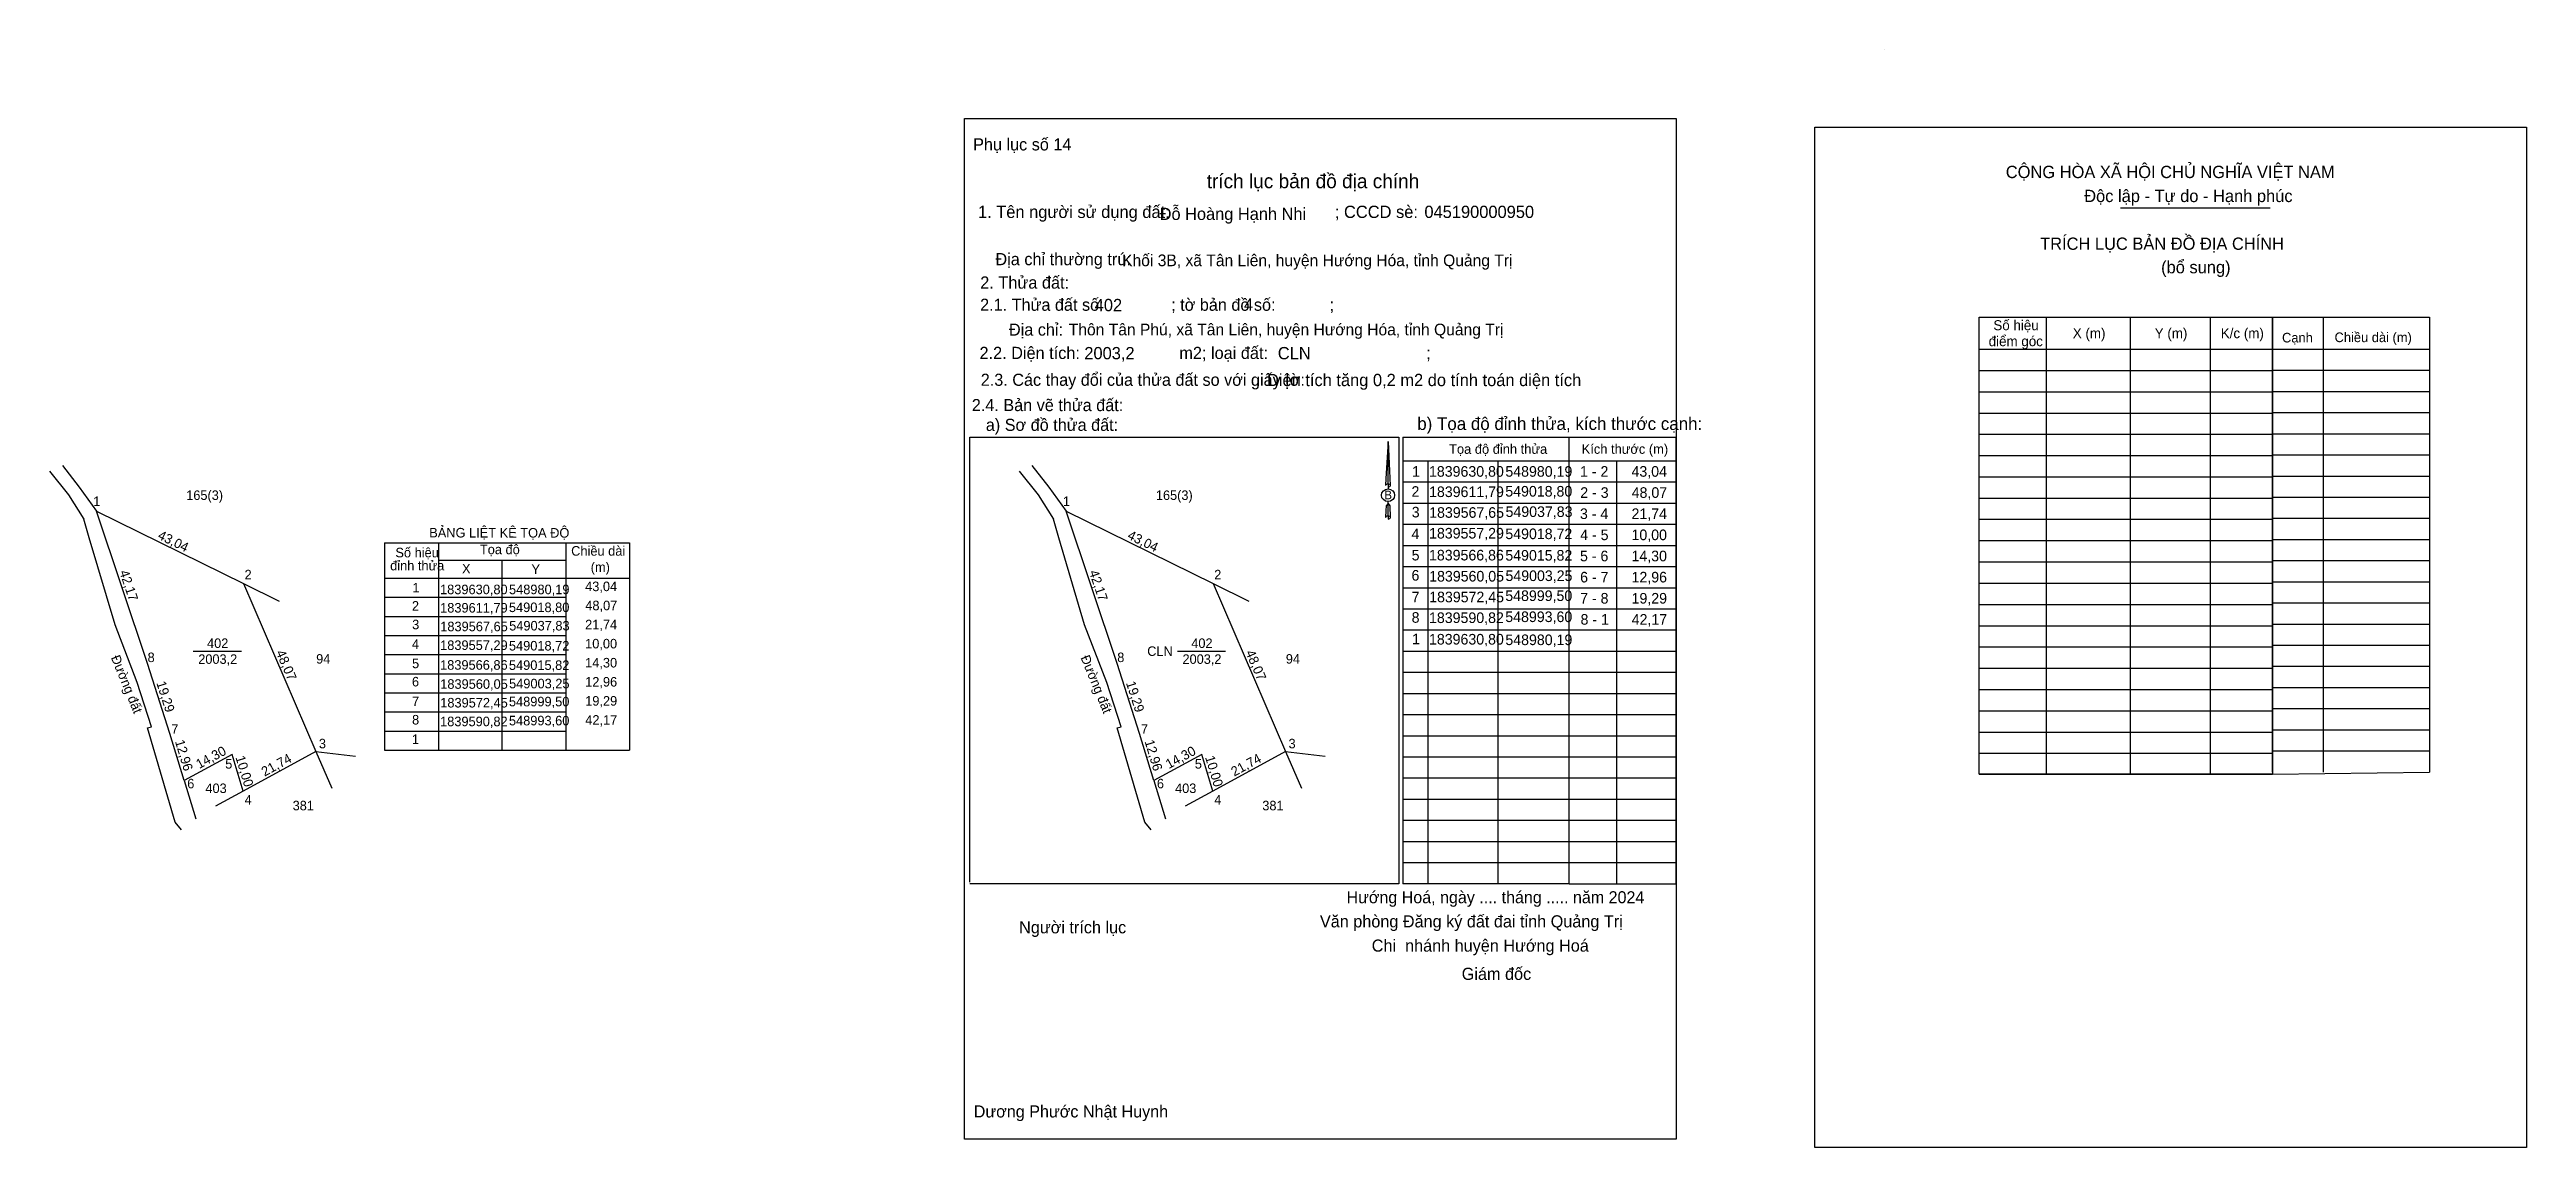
# Model space of a CAD drawing. Extents: x 548713 to 549364, y 1839464 to 1839752.
import ezdxf

# ---------------------------------------------------------------- set-up
doc = ezdxf.new("R2010")
doc.units = 0
for name, color, linetype in [('Level 1', 7, 'Continuous'), ('Level 10', 7, 'Continuous'), ('Level 13', 7, 'Continuous'), ('Level 23', 7, 'Continuous'), ('Level 27', 7, 'Continuous'), ('Level 3', 7, 'Continuous'), ('Level 36', 7, 'Continuous'), ('Level 40', 7, 'Continuous'), ('Level 42', 7, 'Continuous'), ('Level 49', 7, 'Continuous'), ('Level 5', 7, 'Continuous'), ('Level 52', 7, 'Continuous'), ('Level 53', 7, 'Continuous'), ('Level 6', 7, 'Continuous'), ('Level 63', 7, 'Continuous'), ('Level 9', 7, 'Continuous')]:
    doc.layers.add(name, color=color, linetype=linetype)

msp = doc.modelspace()

# ---------------------------------------------------------------- linework, layer by layer
at = {"layer": 'Level 1'}
for p, q in [((549195.16, 1839752.08), (549195.16, 1839752.08)), ((549257.15, 1839710.51), (549296.44, 1839710.51)), ((549310.38, 1839681.77), (549310.38, 1839562.29)), ((549297.05, 1839673.36), (549338.24, 1839673.36)), ((549297.05, 1839667.81), (549338.24, 1839667.81)), ((549297.05, 1839662.26), (549338.24, 1839662.26)), ((549297.05, 1839656.7), (549338.24, 1839656.7)), ((549112.34, 1839532.96), (549112.34, 1839650.23)), ((549112.34, 1839650.23), (549140.33, 1839650.23)), ((549140.33, 1839650.23), (549140.33, 1839532.96)), ((549297.05, 1839651.15), (549338.24, 1839651.15)), ((549297.05, 1839645.6), (549338.24, 1839645.6)), ((549068.75, 1839644.03), (549140.33, 1839644.03)), ((549124.78, 1839644.03), (549124.78, 1839532.96)), ((549297.05, 1839640.04), (549338.24, 1839640.04)), ((549068.6, 1839638.48), (549140.33, 1839638.48)), ((549068.6, 1839632.92), (549140.33, 1839632.92)), ((549297.05, 1839634.49), (549338.24, 1839634.49)), ((549068.6, 1839627.37), (549140.33, 1839627.37)), ((549297.05, 1839628.94), (549338.24, 1839628.94)), ((549068.6, 1839621.82), (549140.33, 1839621.82)), ((549297.05, 1839623.38), (549338.24, 1839623.38)), ((549068.6, 1839616.26), (549140.33, 1839616.26)), ((549297.05, 1839617.83), (549338.24, 1839617.83)), ((549068.6, 1839610.71), (549140.33, 1839610.71)), ((549297.05, 1839612.28), (549338.24, 1839612.28)), ((549297.05, 1839606.72), (549338.24, 1839606.72)), ((549068.6, 1839605.15), (549140.33, 1839605.15)), ((549297.05, 1839601.17), (549338.24, 1839601.17)), ((549068.6, 1839599.6), (549140.33, 1839599.6)), ((549068.6, 1839594.05), (549140.33, 1839594.05)), ((549297.05, 1839595.61), (549338.24, 1839595.61)), ((549068.6, 1839588.49), (549140.33, 1839588.49)), ((549297.05, 1839590.06), (549338.24, 1839590.06)), ((549068.6, 1839582.94), (549140.33, 1839582.94)), ((549297.05, 1839584.51), (549338.24, 1839584.51)), ((549068.6, 1839577.39), (549140.33, 1839577.39)), ((549297.05, 1839578.95), (549338.24, 1839578.95)), ((549068.6, 1839571.83), (549140.33, 1839571.83)), ((549297.05, 1839573.4), (549338.24, 1839573.4)), ((549297.05, 1839567.85), (549338.24, 1839567.85)), ((549068.6, 1839566.28), (549140.33, 1839566.28)), ((549297.05, 1839561.69), (549338.24, 1839562.29)), ((549068.6, 1839560.73), (549140.33, 1839560.73)), ((549068.6, 1839555.17), (549140.33, 1839555.17)), ((549068.6, 1839549.62), (549140.33, 1839549.62)), ((549068.6, 1839544.06), (549140.33, 1839544.06)), ((549068.6, 1839538.51), (549140.33, 1839538.51)), ((549112.34, 1839532.96), (549140.33, 1839532.96))]:
    msp.add_line(p, q, dxfattribs=at)
msp.add_lwpolyline([(549297.05, 1839562.29), (549297.05, 1839681.77), (549338.24, 1839681.77), (549338.24, 1839562.29)], dxfattribs=at)
at = {"layer": 'Level 10'}
for p, q in [((548971.25, 1839642.83), (548975.71, 1839637.13)), ((548975.71, 1839637.13), (548980.19, 1839630.8))]:
    msp.add_line(p, q, dxfattribs=at)
msp.add_lwpolyline([(548980.19, 1839630.8), (549018.8, 1839611.79), (549037.83, 1839567.65), (549018.72, 1839557.29), (549015.82, 1839566.86), (549003.25, 1839560.05), (548999.5, 1839572.45), (548993.6, 1839590.82)], close=True, dxfattribs=at)
at = {"layer": 'Level 13'}
for points in [[(548953.51, 1839733.95), (549140.43, 1839733.95), (549140.43, 1839465.88), (548953.51, 1839465.88)], [(549176.82, 1839731.73), (549363.74, 1839731.73), (549363.74, 1839463.66), (549176.82, 1839463.66)]]:
    msp.add_lwpolyline(points, close=True, dxfattribs=at)
at = {"layer": 'Level 23'}
for p, q in [((548967.88, 1839641.3), (548972.86, 1839635.09)), ((548972.86, 1839635.09), (548976.88, 1839628.75))]:
    msp.add_line(p, q, dxfattribs=at)
msp.add_lwpolyline([(549002.54, 1839547.14), (549000.88, 1839549.09), (548993.63, 1839573.89), (548994.63, 1839574.12), (548990.9, 1839585.83), (548985.08, 1839600.96), (548978.26, 1839623.81), (548976.88, 1839628.75)], dxfattribs=at)
msp.add_lwpolyline([(549002.54, 1839547.14), (549000.88, 1839549.09), (548993.63, 1839573.89), (548994.63, 1839574.12), (548990.9, 1839585.83), (548985.08, 1839600.96), (548978.26, 1839623.81), (548976.88, 1839628.75)], dxfattribs=at)
at = {"layer": 'Level 27'}
for p, q in [((549018.8, 1839611.79), (549028.23, 1839607.17)), ((549037.83, 1839567.65), (549041.99, 1839558.01)), ((549037.83, 1839567.65), (549048.26, 1839566.45)), ((549003.25, 1839560.05), (549006.29, 1839549.99)), ((549018.72, 1839557.29), (549011.44, 1839553.34))]:
    msp.add_line(p, q, dxfattribs=at)
at = {"layer": 'Level 3'}
for p, q in [((549195.16, 1839752.08), (549195.16, 1839752.08)), ((548954.94, 1839650.23), (549067.55, 1839650.23)), ((548954.94, 1839533.38), (548954.94, 1839650.23)), ((549067.55, 1839650.23), (549067.55, 1839532.96)), ((549068.6, 1839650.23), (549068.6, 1839532.96)), ((549068.6, 1839650.23), (549112.34, 1839650.23)), ((549075.21, 1839644.03), (549075.21, 1839532.96)), ((549093.59, 1839644.03), (549093.59, 1839532.96)), ((549067.55, 1839532.96), (548954.94, 1839532.96)), ((549112.34, 1839532.96), (549068.6, 1839532.96))]:
    msp.add_line(p, q, dxfattribs=at)
at = {"layer": 'Level 40'}
for p, q in [((549064.76, 1839649.15), (549064.22, 1839639.37)), ((549064.76, 1839649.15), (549065.34, 1839637.55)), ((549064.76, 1839649.15), (549065.34, 1839637.55)), ((549064.76, 1839637.94), (549064.76, 1839649.15)), ((549064.76, 1839649.15), (549065.34, 1839637.55)), ((549064.22, 1839639.37), (549064.1, 1839637.55)), ((549064.76, 1839632.84), (549064.26, 1839632.18)), ((549064.76, 1839637.94), (549064.76, 1839637.52)), ((549064.76, 1839637.52), (549064.76, 1839637.18)), ((549064.76, 1839637.18), (549064.76, 1839636.73)), ((549064.76, 1839637.18), (549064.76, 1839636.73)), ((549064.76, 1839637.18), (549064.76, 1839636.73)), ((549064.76, 1839632.84), (549064.76, 1839633.35)), ((549064.76, 1839632.84), (549064.76, 1839633.35)), ((549064.76, 1839632.84), (549064.76, 1839633.35)), ((549064.76, 1839632.84), (549065.22, 1839632.18)), ((549064.76, 1839632.84), (549065.22, 1839632.18)), ((549064.76, 1839632.84), (549065.22, 1839632.18)), ((549064.76, 1839629.56), (549064.76, 1839632.84)), ((549065.34, 1839637.55), (549065.34, 1839637.55)), ((549064.22, 1839631.01), (549064.1, 1839629.17)), ((549064.26, 1839632.18), (549064.22, 1839631.01)), ((549064.76, 1839629.56), (549064.76, 1839629.1)), ((549064.76, 1839629.1), (549064.76, 1839628.78)), ((549065.22, 1839632.18), (549065.34, 1839629.17)), ((549065.22, 1839632.18), (549065.34, 1839629.17)), ((549065.22, 1839632.18), (549065.34, 1839629.17)), ((549065.34, 1839629.17), (549065.34, 1839629.17))]:
    msp.add_line(p, q, dxfattribs=at)
msp.add_ellipse((549064.76, 1839635), major_axis=(1.73, 0), ratio=0.952727, dxfattribs=at)
for centre, start_param, end_param in [((549064.76, 1839637.54), 1.570796, 3.074452), ((549064.76, 1839637.54), 0.067141, 1.570796), ((549064.76, 1839637.54), 4.712389, 6.283185), ((549064.76, 1839629.14), 2.491069, 3.074278), ((549064.76, 1839629.14), 1.570796, 2.491069), ((549064.76, 1839629.14), 0.067141, 1.570796), ((549064.76, 1839629.14), 4.712389, 6.283185)]:
    msp.add_ellipse(centre, major_axis=(0.633, 0), ratio=0.614131, start_param=start_param, end_param=end_param, dxfattribs=at)
at = {"layer": 'Level 5'}
for p, q in [((548713.23, 1839641.3), (548718.2, 1839635.09)), ((548716.59, 1839642.83), (548721.05, 1839637.13)), ((548718.2, 1839635.09), (548722.22, 1839628.75)), ((548721.05, 1839637.13), (548725.53, 1839630.8)), ((548801.21, 1839622.5), (548865.51, 1839622.5)), ((548801.21, 1839622.5), (548801.21, 1839568.02)), ((548815.39, 1839622.5), (548815.39, 1839568.02)), ((548848.95, 1839568.02), (548848.95, 1839622.5)), ((548865.51, 1839622.5), (548865.51, 1839568.02)), ((548801.21, 1839613.21), (548865.51, 1839613.21)), ((548815.39, 1839617.9), (548848.95, 1839617.9)), ((548832.01, 1839617.9), (548832.01, 1839568.02)), ((548764.14, 1839611.79), (548773.57, 1839607.17)), ((548801.21, 1839608.19), (548848.95, 1839608.19)), ((548801.21, 1839603.17), (548848.95, 1839603.17)), ((548750.99, 1839594.04), (548763.6, 1839594.04)), ((548801.21, 1839598.15), (548848.95, 1839598.15)), ((548801.21, 1839593.13), (548848.95, 1839593.13)), ((548801.21, 1839588.11), (548848.95, 1839588.11)), ((548801.21, 1839583.09), (548848.95, 1839583.09)), ((548801.21, 1839578.06), (548848.95, 1839578.06)), ((548783.17, 1839567.65), (548787.33, 1839558.01)), ((548783.17, 1839567.65), (548793.61, 1839566.45)), ((548801.21, 1839573.04), (548848.95, 1839573.04)), ((548801.21, 1839568.02), (548865.51, 1839568.02)), ((548748.59, 1839560.05), (548751.64, 1839549.99)), ((548764.06, 1839557.29), (548756.79, 1839553.34))]:
    msp.add_line(p, q, dxfattribs=at)
msp.add_lwpolyline([(548747.88, 1839547.14), (548746.22, 1839549.09), (548738.97, 1839573.89), (548739.97, 1839574.12), (548736.24, 1839585.83), (548730.42, 1839600.96), (548723.6, 1839623.81), (548722.22, 1839628.75)], dxfattribs=at)
msp.add_lwpolyline([(548747.88, 1839547.14), (548746.22, 1839549.09), (548738.97, 1839573.89), (548739.97, 1839574.12), (548736.24, 1839585.83), (548730.42, 1839600.96), (548723.6, 1839623.81), (548722.22, 1839628.75)], dxfattribs=at)
msp.add_lwpolyline([(548725.53, 1839630.8), (548764.14, 1839611.79), (548783.17, 1839567.65), (548764.06, 1839557.29), (548761.17, 1839566.86), (548748.59, 1839560.05), (548744.84, 1839572.45), (548738.94, 1839590.82)], close=True, dxfattribs=at)
at = {"layer": 'Level 53'}
for p, q in [((548953.5, 1839733.95), (548953.5, 1839733.95)), ((549140.43, 1839465.88), (549140.43, 1839465.88))]:
    msp.add_line(p, q, dxfattribs=at)
at = {"layer": 'Level 63'}
for p, q in [((549237.61, 1839681.77), (549237.61, 1839561.69)), ((549259.66, 1839681.77), (549259.66, 1839561.69)), ((549280.67, 1839681.77), (549280.67, 1839561.69)), ((549219.97, 1839673.36), (549297.05, 1839673.36)), ((549219.97, 1839667.78), (549297.05, 1839667.78)), ((549219.97, 1839662.19), (549297.05, 1839662.19)), ((549219.97, 1839656.6), (549297.05, 1839656.6)), ((549219.97, 1839651.02), (549297.05, 1839651.02)), ((549219.97, 1839645.43), (549297.05, 1839645.43)), ((549219.97, 1839639.84), (549297.05, 1839639.84)), ((549219.97, 1839634.26), (549297.05, 1839634.26)), ((549219.97, 1839628.67), (549297.05, 1839628.67)), ((549219.97, 1839623.08), (549297.05, 1839623.08)), ((549219.97, 1839617.49), (549297.05, 1839617.49)), ((549219.97, 1839611.91), (549297.05, 1839611.91)), ((549219.97, 1839606.32), (549297.05, 1839606.32)), ((549219.97, 1839600.73), (549297.05, 1839600.73)), ((549219.97, 1839595.15), (549297.05, 1839595.15)), ((549219.97, 1839589.56), (549297.05, 1839589.56)), ((549219.97, 1839583.97), (549297.05, 1839583.97)), ((549219.97, 1839578.39), (549297.05, 1839578.39)), ((549219.97, 1839572.8), (549297.05, 1839572.8)), ((549219.97, 1839567.24), (549297.05, 1839567.24)), ((549219.97, 1839561.69), (549297.05, 1839561.69))]:
    msp.add_line(p, q, dxfattribs=at)
msp.add_lwpolyline([(549219.97, 1839681.77), (549297.05, 1839681.77), (549297.05, 1839561.69), (549219.97, 1839561.69)], close=True, dxfattribs=at)
at = {"layer": 'Level 9'}
msp.add_line((549009.48, 1839594.04), (549022.09, 1839594.04), dxfattribs=at)

# ---------------------------------------------------------------- texts
at = {"layer": 'Level 1'}
for s, height, p in [('Phụ lục số 14', 3.1842, (548955.79, 1839725.57)), ('CỘNG HÒA XÃ HỘI CHỦ NGHĨA VIỆT NAM', 3.2286, (549227, 1839718.31)), ('1. Tên người sử dụng đất:', 3.2277, (548957.06, 1839707.83)), ('Đỗ Hoàng Hạnh Nhi', 3.2136, (549004.78, 1839707.31)), ('; CCCD sè:', 3.228, (549050.79, 1839707.83)), ('045190000950', 3.2277, (549074.31, 1839707.83)), ('Độc lập - Tự do - Hạnh phúc', 3.2286, (549247.59, 1839712.01)), ('Địa chỉ thường trú:', 3.1954, (548961.64, 1839695.42)), ('TRÍCH LỤC BẢN ĐỒ ĐỊA CHÍNH', 3.2286, (549236.02, 1839699.47)), ('2. Thửa đất:', 3.2022, (548957.66, 1839689.27)), ('(bổ sung)', 3.229, (549267.79, 1839693.3)), ('2.1. Thửa đất số:               ; tờ bản đồ số:            ;', 3.1842, (548957.62, 1839683.45)), ('Địa chỉ:', 3.184, (548965.2, 1839676.92)), ('Chiều dài (m)', 2.529, (549313.34, 1839675.22)), ('2.2. Diện tích:                      m2; loại đất:                                   ;', 3.1954, (548957.47, 1839670.79)), ('Cạnh', 2.529, (549299.55, 1839675.13)), ('2.3. Các thay đổi của thửa đất so với giấy tờ:', 3.1842, (548957.79, 1839663.74)), ('2.4. Bản vẽ thửa đất: ', 3.1842, (548955.44, 1839657.09)), ('a) Sơ đồ thửa đất: ', 3.1842, (548959.12, 1839651.9)), ('Tọa độ đỉnh thửa', 2.529, (549080.79, 1839645.88)), ('Kích thước (m)', 2.529, (549115.62, 1839645.88)), ('Hướng Hoá, ngày .... tháng ..... năm 2024', 3.1514, (549053.86, 1839527.82)), ('Người trích lục', 3.1842, (548967.87, 1839519.91)), ('Văn phòng Đăng ký đất đai tỉnh Quảng Trị', 3.1842, (549046.87, 1839521.47)), (' Chi  nhánh huyện Hướng Hoá', 3.1842, (549059.29, 1839515.1)), (' Giám đốc', 3.19, (549082.92, 1839507.68)), ('Dương Phước Nhật Huynh', 3.171, (548955.94, 1839471.54))]:
    msp.add_text(s, height=height, dxfattribs=at).set_placement(p)
at = {"layer": 'Level 10'}
msp.add_text('b) Tọa độ đỉnh thửa, kích thước cạnh:', height=3.3241, dxfattribs=at).set_placement((549072.43, 1839652.14))
at = {"layer": 'Level 13'}
for s, p in [('165(3)', (549003.79, 1839633.76)), ('CLN', (549001.52, 1839592.79)), ('402', (549013.09, 1839594.88)), ('2003,2', (549010.78, 1839590.7))]:
    msp.add_text(s, height=2.5, dxfattribs=at).set_placement(p)
at = {"layer": 'Level 36'}
msp.add_text('Đường đất', height=2.5, rotation=292.25892, dxfattribs=at).set_placement((548983.96, 1839592.37))
for s, p in [('94', (549037.91, 1839590.76)), ('403', (549008.83, 1839556.77)), ('381', (549031.74, 1839552.23))]:
    msp.add_text(s, height=2.5, dxfattribs=at).set_placement(p)
at = {"layer": 'Level 40'}
msp.add_text('B', height=2.26, dxfattribs=at).set_placement((549063.78, 1839633.94))
at = {"layer": 'Level 42'}
msp.add_text(' trích lục bản đồ địa chính', height=3.7358, dxfattribs=at).set_placement((549015.75, 1839715.65))
at = {"layer": 'Level 49'}
for s, rotation, p in [('43,04', 333.78623, (548996.1, 1839623.67)), ('42,17', 288.54236, (548986.2, 1839614.87)), ('48,07', 293.32224, (549027.28, 1839593.71)), ('19,29', 287.80084, (548995.9, 1839585.71)), ('12,96', 286.83738, (549000.79, 1839570.34)), ('14,30', 28.45454, (549007.2, 1839563.06)), ('10,00', 286.83814, (549016.69, 1839566.17)), ('21,74', 28.47089, (549024.38, 1839561.07))]:
    msp.add_text(s, height=2.5, rotation=rotation, dxfattribs=at).set_placement(p)
at = {"layer": 'Level 5'}
for s, height, p in [('1', 2.5, (548724.71, 1839632.17)), ('165(3)', 2.5, (548749.13, 1839633.76)), ('Số hiệu', 2.514, (548804.06, 1839618.68)), ('Chiều dài', 2.514, (548850.22, 1839619.12)), ('2', 2.5, (548764.45, 1839612.9)), ('đỉnh thửa', 2.514, (548802.68, 1839615.26)), ('(m)', 2.514, (548855.35, 1839614.85)), ('2', 2.51, (548808.4, 1839604.68)), ('1', 2.51, (548808.53, 1839609.45)), ('1839630,80', 2.511, (548815.79, 1839609)), ('1839611,79', 2.511, (548815.81, 1839604.18)), ('549018,80', 2.511, (548833.88, 1839604.3)), ('548980,19', 2.511, (548833.9, 1839609)), ('43,04', 2.511, (548853.89, 1839609.8)), ('48,07', 2.511, (548853.93, 1839604.78)), ('3', 2.51, (548808.46, 1839599.78)), ('1839567,65', 2.511, (548815.84, 1839599.27)), ('549037,83', 2.511, (548833.94, 1839599.47)), ('21,74', 2.511, (548853.89, 1839599.77)), ('8', 2.5, (548738.98, 1839591.17)), ('402', 2.5, (548754.6, 1839594.88)), ('4', 2.51, (548808.39, 1839594.62)), ('1839557,29', 2.511, (548815.81, 1839594.35)), ('549018,72', 2.511, (548833.88, 1839594.21)), ('10,00', 2.511, (548853.89, 1839594.76)), ('2003,2', 2.5, (548752.29, 1839590.7)), ('94', 2.5, (548783.25, 1839590.76)), ('6', 2.51, (548808.4, 1839584.77)), ('5', 2.51, (548808.44, 1839589.57)), ('1839566,86', 2.511, (548815.8, 1839589.16)), ('549015,82', 2.511, (548833.88, 1839589.11)), ('14,30', 2.511, (548853.89, 1839589.75)), ('12,96', 2.511, (548853.9, 1839584.73)), ('7', 2.51, (548808.44, 1839579.61)), ('1839560,05', 2.511, (548815.84, 1839584.15)), ('1839572,45', 2.511, (548815.84, 1839579.24)), ('548999,50', 2.511, (548833.88, 1839579.54)), ('549003,25', 2.511, (548833.92, 1839584.27)), ('19,29', 2.511, (548853.91, 1839579.72)), ('7', 2.5, (548745.21, 1839572.33)), ('8', 2.51, (548808.44, 1839574.77)), ('1839590,82', 2.511, (548815.8, 1839574.32)), ('548993,60', 2.511, (548833.88, 1839574.54)), ('42,17', 2.511, (548853.93, 1839574.71)), ('3', 2.5, (548783.97, 1839568.51)), ('1', 2.51, (548808.4, 1839569.66)), ('5', 2.5, (548759.37, 1839563.18)), ('6', 2.5, (548749.39, 1839558)), ('403', 2.5, (548754.17, 1839556.77)), ('4', 2.5, (548764.45, 1839553.73)), ('381', 2.5, (548777.08, 1839552.23))]:
    msp.add_text(s, height=height, dxfattribs=at).set_placement(p)
for s, height, rotation, p in [('BẢNG LIỆT KÊ TỌA ĐỘ', 2.5144, 359.92194, (548812.94, 1839623.91)), ('43,04', 2.5, 333.78623, (548741.44, 1839623.67)), ('Tọa độ', 2.514, 359.92194, (548826.26, 1839619.51)), ('42,17', 2.5, 288.54236, (548731.54, 1839614.87)), ('X', 2.51, 359.92194, (548821.55, 1839614.45)), ('Y', 2.51, 359.92194, (548839.8, 1839614.3)), ('48,07', 2.5, 293.32224, (548772.62, 1839593.71)), ('Đường đất', 2.5, 292.25892, (548729.3, 1839592.37)), ('19,29', 2.5, 287.80084, (548741.24, 1839585.71)), ('12,96', 2.5, 286.83738, (548746.14, 1839570.34)), ('14,30', 2.5, 28.45454, (548752.54, 1839563.06)), ('10,00', 2.5, 286.83814, (548762.03, 1839566.17)), ('21,74', 2.5, 28.47089, (548769.72, 1839561.07))]:
    msp.add_text(s, height=height, rotation=rotation, dxfattribs=at).set_placement(p)
at = {"layer": 'Level 52'}
for s, height, p in [('1', 2.78, (549071.07, 1839639.86)), ('1839630,80', 2.782, (549075.51, 1839639.86)), ('548980,19', 2.782, (549095.57, 1839639.86)), ('1 - 2', 2.782, (549115.17, 1839639.86)), ('43,04', 2.782, (549128.7, 1839639.86)), ('2', 2.78, (549070.92, 1839634.59)), ('1839611,79', 2.782, (549075.53, 1839634.52)), ('549018,80', 2.782, (549095.55, 1839634.65)), ('2 - 3', 2.782, (549115.24, 1839634.31)), ('48,07', 2.782, (549128.75, 1839634.31)), ('4', 2.78, (549070.91, 1839623.46)), ('3', 2.78, (549070.99, 1839629.17)), ('1839557,29', 2.782, (549075.53, 1839623.63)), ('1839567,65', 2.782, (549075.56, 1839629.07)), ('549018,72', 2.782, (549095.56, 1839623.47)), ('549037,83', 2.782, (549095.62, 1839629.29)), ('4 - 5', 2.782, (549115.22, 1839623.2)), ('3 - 4', 2.782, (549115.16, 1839628.75)), ('21,74', 2.782, (549128.7, 1839628.75)), ('10,00', 2.782, (549128.7, 1839623.2)), ('5', 2.78, (549070.96, 1839617.87)), ('1839566,86', 2.782, (549075.52, 1839617.87)), ('549015,82', 2.782, (549095.56, 1839617.82)), ('5 - 6', 2.782, (549115.17, 1839617.65)), ('14,30', 2.782, (549128.7, 1839617.65)), ('6', 2.78, (549070.92, 1839612.57)), ('1839560,05', 2.782, (549075.56, 1839612.33)), ('549003,25', 2.782, (549095.6, 1839612.46)), ('6 - 7', 2.782, (549115.21, 1839612.09)), ('12,96', 2.782, (549128.71, 1839612.09)), ('7', 2.78, (549070.96, 1839606.86)), ('1839572,45', 2.782, (549075.56, 1839606.88)), ('548999,50', 2.782, (549095.55, 1839607.21)), ('7 - 8', 2.782, (549115.21, 1839606.54)), ('19,29', 2.782, (549128.72, 1839606.54)), ('8', 2.78, (549070.96, 1839601.5)), ('1839590,82', 2.782, (549075.52, 1839601.43)), ('548993,60', 2.782, (549095.55, 1839601.68)), ('8 - 1', 2.782, (549115.32, 1839600.99)), ('42,17', 2.782, (549128.75, 1839600.99)), ('1', 2.78, (549071.07, 1839595.85)), ('1839630,80', 2.782, (549075.51, 1839595.78)), ('548980,19', 2.782, (549095.57, 1839595.63))]:
    msp.add_text(s, height=height, dxfattribs=at).set_placement(p)
at = {"layer": 'Level 6'}
for s, height, p in [('Khối 3B, xã Tân Liên, huyện Hướng Hóa, tỉnh Quảng Trị', 3.0663, (548994.92, 1839695.17)), ('402', 3.228, (548987.72, 1839683.35)), ('4', 3.23, (549026.95, 1839683.52)), ('Thôn Tân Phú, xã Tân Liên, huyện Hướng Hóa, tỉnh Quảng Trị', 3.0663, (548980.91, 1839677)), ('2003,2', 3.228, (548984.99, 1839670.71)), ('CLN', 3.228, (549035.8, 1839670.71)), ('Diện tích tăng 0,2 m2 do tính toán diện tích', 3.2277, (549032.96, 1839663.66)), ('.', 2.61, (549029.96, 1839663.84))]:
    msp.add_text(s, height=height, dxfattribs=at).set_placement(p)
at = {"layer": 'Level 63'}
for s, p in [('Số hiệu', (549223.74, 1839678.35)), ('X (m)', (549244.6, 1839676.25)), ('Y (m)', (549266.11, 1839676.25)), ('K/c (m)', (549283.47, 1839676.25)), ('điểm góc', (549222.5, 1839674.15))]:
    msp.add_text(s, height=2.625, dxfattribs=at).set_placement(p)
at = {"layer": 'Level 9'}
for s, p in [('1', (548979.37, 1839632.17)), ('2', (549019.11, 1839612.9)), ('8', (548993.64, 1839591.17)), ('7', (548999.87, 1839572.33)), ('3', (549038.63, 1839568.51)), ('5', (549014.02, 1839563.18)), ('6', (549004.05, 1839558)), ('4', (549019.11, 1839553.73))]:
    msp.add_text(s, height=2.5, dxfattribs=at).set_placement(p)

doc.saveas('drawing.dxf')
